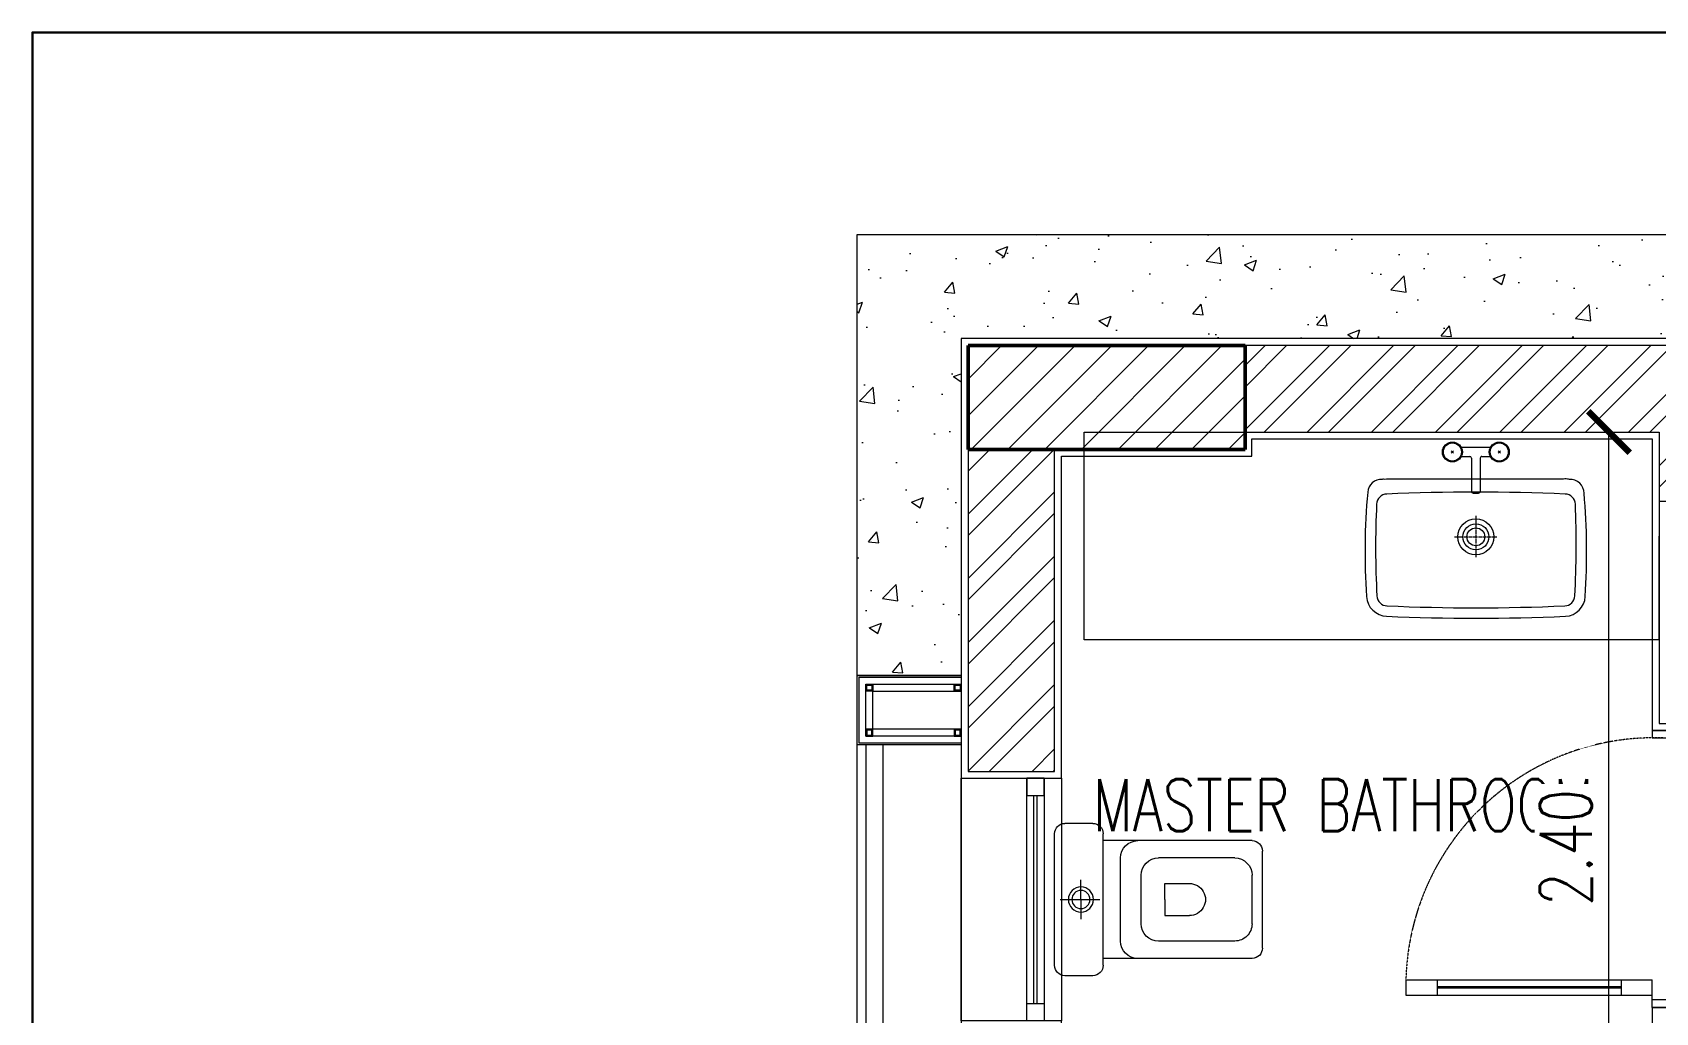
# Model space of a CAD drawing. Header units: metres. Extents: x 0 to 104350, y 982 to 43174.
# Drawn here: x 88021 to 92710, y 22921 to 25751 of the extents above; entities that cross this region are included whole.
import ezdxf
from ezdxf.xclip import XClip

# ---------------------------------------------------------------- set-up
doc = ezdxf.new("R2010")
doc.units = ezdxf.units.M
doc.header["$XCLIPFRAME"] = 2
for name, pattern in [('DASHED2', [0.375, 0.25, -0.125]), ('DOT2', [0.125, 0, -0.125]), ('Suite layout 2$0$AM_DIN_G_W050', [13.75, 9.75, -1.5, 1, -1.5]), ('Suite layout 2$0$HIDDEN2', [0.1875, 0.125, -0.0625])]:
    doc.linetypes.add(name, pattern=pattern)
doc.layers.get('0').update_dxf_attribs({"lineweight": 30})
for name, color, linetype, lineweight in [('A-ANNO-DIMS', 1, 'Continuous', 0), ('A-ANNO-HATCH', 9, 'Continuous', 9), ('A-CLNG-GRID', 2, 'Continuous', 5), ('A-DOOR', 1, 'Continuous', 5), ('A-DOOR-FRAM', 1, 'Continuous', 0), ('A-ELEV-BACK', 1, 'Continuous', 0), ('A-FLOR-OVHD', 1, 'DASHED2', 0), ('A-ROOM-NMBR', 1, 'Continuous', 0), ('A-SANR-FIXD', 1, 'Continuous', 0), ('A-SECT', 1, 'Continuous', 5), ('A-WALL', 3, 'Continuous', 18), ('A-WINDOW', 10, 'Continuous', 5), ('G-ANNO-HATCH', 8, 'Continuous', 0), ('HATCH', 8, 'Continuous', 0), ('S-COLS', 52, 'Continuous', 9)]:
    doc.layers.add(name, color=color, linetype=linetype, lineweight=lineweight)
doc.styles.add('$2$08-M-BLDG-1_50', font='romans.shx', dxfattribs={"width": 0.75, "height": 150})
doc.styles.add('Al-Jazi-text-100', font='romans.shx', dxfattribs={"width": 0.75, "height": 150})
doc.dimstyles.new('Al-Jazi-DIM 100', dxfattribs={"dimtxt": 150, "dimasz": 120, "dimexe": 0, "dimexo": 150, "dimgap": 50, "dimtad": 1, "dimlfac": 0.001, "dimzin": 1, "dimdsep": 46, "dimtxsty": 'Al-Jazi-text-100', "dimblk": 'ARCHTICK', "dimcen": 150, "dimclrd": 1, "dimclre": 256, "dimclrt": 2, "dimadec": 0, "dimazin": 0, "dimtfac": 1, "dimtix": 1, "dimtmove": 2, "dimatfit": 2, "dimfxl": 150, "dimtfill": 1, "dimtolj": 1, "dimlwd": 5, "dimlwe": 5, "dimarcsym": 0})
pattern_1 = [(45, (-103582.84, 34416.44), (-92.807765, 92.807765), []), (45, (-103520.97, 34416.44), (-92.807765, 92.807765), [])]

# ---------------------------------------------------------------- blocks, each defined once
blk = doc.blocks.new('*U321')
for p, q in [((-5317, 135773.3), (-5381.9, 135769.9)), ((-5339.3, 134971), (-5381.9, 135769.9)), ((-5289.4, 134973.7), (-5332, 135772.5)), ((-5376.6, 135670), (-5326.7, 135672.7)), ((-5354.2, 135671.2), (-5322.3, 135073.4)), ((-5349.2, 135671.5), (-5317.3, 135073.7)), ((-5344.7, 135072.2), (-5294.8, 135074.9)), ((-5339.3, 134971), (-5289.4, 134973.7))]:
    blk.add_line(p, q)
at = {"linetype": 'DASHED2'}
blk.add_arc((-5361.9, 135777.3), 806.6, 179.9493, 271.6029, dxfattribs=at)
at = {"layer": 'A-DOOR-FRAM'}
for p, q in [((-5301.7, 135954.4), (-5351.6, 135951.8)), ((-5292.1, 135774.7), (-5301.7, 135954.4)), ((-5292.1, 135774.7), (-5317, 135773.3))]:
    blk.add_line(p, q, dxfattribs=at)
for points in [[(-5351.6, 135951.8), (-5344.7, 135821.9), (-5319.7, 135823.3), (-5317, 135773.3)], [(-6143.5, 135779.3), (-6150.4, 135909.2), (-6200.4, 135906.5), (-6190.8, 135726.7), (-6165.8, 135728.1)], [(-6150.4, 135909.2), (-6143.5, 135779.3), (-6168.5, 135778), (-6165.8, 135728.1)]]:
    blk.add_lwpolyline(points, dxfattribs=at)
blk = doc.blocks.new('COMP')
for p, q in [((0, 0.19), (0, -0.19)), ((0.1103, 0.22), (0.03, 0.22)), ((0.1403, 0.19), (0.1403, -0.19)), ((0.5703, 0.17), (0.1403, 0.17)), ((0.1903, 0.12), (0.1903, -0.12)), ((0.5203, 0.12), (0.3003, 0.12)), ((0.6003, 0.14), (0.6003, -0.14)), ((0.076, 0), (0.076, 0.057)), ((0.2503, 0.07), (0.2503, -0.07)), ((0.5703, 0.07), (0.5703, -0.07)), ((0.0165, 0), (0.1308, 0)), ((0.076, 0), (0.076, -0.057)), ((0.318, 0), (0.318, 0.0464)), ((0.318, 0.0464), (0.3894, 0.0464)), ((0.318, 0), (0.318, -0.0464)), ((0.318, -0.0464), (0.3894, -0.0464)), ((0.5203, -0.12), (0.3003, -0.12)), ((0.5703, -0.17), (0.1403, -0.17)), ((0.1103, -0.22), (0.03, -0.22))]:
    blk.add_line(p, q)
for radius in [0.0362, 0.0262]:
    blk.add_circle((0.076, 0), radius)
for centre, radius, start, end in [((0.03, 0.19), 0.03, 90, 180), ((0.1103, 0.19), 0.03, 0, 90), ((0.2403, 0.12), 0.05, 90, 180), ((0.5703, 0.14), 0.03, 0, 90), ((0.3003, 0.07), 0.05, 90, 180), ((0.5203, 0.07), 0.05, 0, 90), ((0.3894, 0), 0.0464, 270, 90), ((0.3003, -0.07), 0.05, 180, 270), ((0.5203, -0.07), 0.05, 270, 0), ((0.2403, -0.12), 0.05, 180, 270), ((0.5703, -0.14), 0.03, 270, 0), ((0.03, -0.19), 0.03, 180, 270), ((0.1103, -0.19), 0.03, 270, 0)]:
    blk.add_arc(centre, radius, start, end)
blk = doc.blocks.new('*U121')
for p, q in [((-2.0795, -0.07), (-1.4795, -0.07)), ((-2.0795, -0.08), (-1.4795, -0.08))]:
    blk.add_line(p, q)
for points in [[(-2.1295, 0.14), (-1.4295, 0.14), (-1.4295, -0.15), (-2.1295, -0.15)], [(-2.1295, -0.1), (-2.1295, -0.05), (-1.4295, -0.05), (-1.4295, -0.1)], [(-2.1295, -0.05), (-2.0795, -0.05), (-2.0795, -0.1), (-2.1295, -0.1)], [(-1.4295, -0.05), (-1.4795, -0.05), (-1.4795, -0.1), (-1.4295, -0.1)]]:
    blk.add_lwpolyline(points, close=True)
blk = doc.blocks.new('Suite layout 2$0$FTYR')
at = {"color": 4, "linetype": 'Suite layout 2$0$AM_DIN_G_W050'}
for p, q in [((-688.7, 13154.5), (-688.7, 13033.3)), ((-750.2, 13093.7), (-627.5, 13093.7))]:
    blk.add_line(p, q, dxfattribs=at)
blk.add_lwpolyline([(-376.1, 13219.7, 0.431589), (-418.4, 13259.6, 0.212962), (-423.5, 13260), (-427.7, 13260.8, 0.172404), (-435.4, 13260.4), (-942.1, 13260.4, 0.047487), (-951.4, 13259.7), (-955.2, 13260, 0.238832), (-959.1, 13259.6, 0.411833), (-1001.2, 13222.6, 0.039685), (-1004.3, 12921.6, 0.391118), (-946.3, 12864.4, 0.021976), (-429.7, 12864.4, 0.386851), (-372.7, 12921.6, 0.037895)], format="xyb", close=True)
for radius in [52, 37.5, 26]:
    blk.add_circle((-688.7, 13093.7), radius)
for centre, radius, start, end in [((-688.5, 7350.5), 5872.4, 87.4809, 92.5191), ((1640, 13065.9), 2618.3, 177.3163, 183.1297), ((-945.4, 13187.3), 30, 91.4479, 177.7601), ((-431.3, 13187.3), 30, 2.2399, 88.5521), ((-3128.5, 13069.1), 2729.8, 356.9309, 2.5066), ((-944.4, 12924.3), 30, 182.6696, 268.5559), ((-688.6, 18737.9), 5849.2, 267.48225, 272.51775), ((-432.6, 12924.3), 30, 271.4441, 357.3304)]:
    blk.add_arc(centre, radius, start, end)
blk = doc.blocks.new('hjnhgfhgn')
at = {"layer": 'A-FLOR-OVHD'}
blk.add_lwpolyline([(101258.6, -22508.8), (101258.6, -20378.8), (97631.8, -20378.6), (97631.8, -11761.8), (99489.7, -11762.1), (99489.7, -9248.8), (101865.4, -9248.8), (101865.4, -9548.8), (99789.7, -9548.8), (99789.7, -12068.8), (97935.6, -12068.8), (97935.6, -14397.7), (97935.6, -20078.8), (101258.6, -20078.8), (101258.6, -22838.8)], dxfattribs=at)
blk = doc.blocks.new('B GF')
at = {"layer": 'A-ANNO-HATCH', "true_color": 0x939598}
h = blk.add_hatch(dxfattribs=at)
h.set_pattern_fill('AR-CONC', color=252, scale=50)
h.set_pattern_definition([(50, (0, 0), (358.6301, -31.37607), [37.5, -412.5]), (355, (0, 0), (-69.3757, 376.0961), [30, -330]), (100.45144, (29.9, -2.6), (289.2544, 344.72), [31.8701, -350.5711]), (46.1842, (0, 100), (533.6207, -82.7596), [56.25, -618.75]), (96.63564, (44.47, 93.1), (467.331, 487.0593), [47.8052, -525.8569]), (351.18416, (0, 100), (467.331, 487.0593), [45, -495]), (21, (50, 75), (298.4535, -201.30945), [37.5, -412.5]), (326, (50, 75), (121.6577, 362.575), [30, -330]), (71.45144, (74.87, 58.22), (420.1112, 161.2656), [31.8701, -350.5711]), (37.5, (0, 0), (6.07993, 166.44693), [0, -326, 0, -335, 0, -331.25]), (7.5, (0, 0), (131.53477, 197.20586), [0, -191, 0, -318.5, 0, -126.25]), (327.5, (-111.5, 0), (266.91122, -11.27744), [0, -125, 0, -390, 0, -517.5]), (317.5, (-161.5, 0), (291.5931, 50.0525), [0, -162.5, 0, -259, 0, -367.5])])
h.paths.add_polyline_path([(147038.3, -10522.1), (146738.3, -10522.1), (146738.3, -9248.8), (149114, -9248.8), (149114, -9548.8), (147038.3, -9548.8)])
at = {"layer": 'A-ANNO-DIMS'}
blk.add_lwpolyline([(147038.3, -10522.1), (146738.3, -10522.1), (146738.3, -9248.8), (149114, -9248.8), (149114, -9548.8), (147038.3, -9548.8)], close=True, dxfattribs=at)
blk = doc.blocks.new('gtrgtgrtgtg')
at = {"layer": 'A-CLNG-GRID'}
blk.add_lwpolyline([(99789.7, -10722.1), (99729.9, -10722.1), (99489.7, -10722.1), (99489.7, -10522.1), (99789.7, -10522.1)], dxfattribs=at)
at = {"layer": 'A-ELEV-BACK'}
blk.add_lwpolyline([(99514.7, -11562.1), (99564.7, -11562.1), (99564.7, -10722.1), (99514.7, -10722.1)], close=True, dxfattribs=at)
at = {"layer": 'A-SECT'}
for points in [[(99789.7, -10717.1), (99729.9, -10717.1), (99494.7, -10717.1), (99494.7, -10527.1), (99789.7, -10527.1)], [(99789.7, -10697.1), (99729.9, -10697.1), (99514.7, -10697.1), (99514.7, -10547.1), (99789.7, -10547.1)], [(99789.7, -10677.1), (99729.9, -10677.1), (99534.7, -10677.1), (99534.7, -10567.1), (99789.7, -10567.1)]]:
    blk.add_lwpolyline(points, dxfattribs=at)
for points in [[(99534.7, -10547.1), (99534.7, -10567.1), (99514.7, -10567.1), (99514.7, -10547.1)], [(99789.7, -10547.1), (99789.7, -10567.1), (99769.7, -10567.1), (99769.7, -10547.1)], [(99531.7, -10550.1), (99531.7, -10564.1), (99517.7, -10564.1), (99517.7, -10550.1)], [(99786.7, -10550.1), (99786.7, -10564.1), (99772.7, -10564.1), (99772.7, -10550.1)], [(99534.7, -10697.1), (99534.7, -10677.1), (99514.7, -10677.1), (99514.7, -10697.1)], [(99531.7, -10694.1), (99531.7, -10680.1), (99517.7, -10680.1), (99517.7, -10694.1)], [(99789.7, -10697.1), (99789.7, -10677.1), (99769.7, -10677.1), (99769.7, -10697.1)], [(99786.7, -10694.1), (99786.7, -10680.1), (99772.7, -10680.1), (99772.7, -10694.1)]]:
    blk.add_lwpolyline(points, close=True, dxfattribs=at)
blk = doc.blocks.new('Typical')
at = {"layer": 'S-COLS'}
h = blk.add_hatch(dxfattribs=at)
h.set_pattern_fill('FP_1', color=256, scale=1000, style=0, pattern_type=2)
h.set_pattern_definition([(45, (116748.97, -54336.016), (-53.033, 53.033), [])])
h.paths.add_polyline_path([(103274, -40586.4), (103274, -40286.4), (102474, -40286.4), (102474, -40586.4)])
at = {"layer": 'S-COLS', "lineweight": 50}
for p, q in [((103274, -40286.4), (102474, -40286.4)), ((102474, -40286.4), (102474, -40586.4)), ((103274, -40586.4), (103274, -40286.4)), ((102474, -40586.4), (103274, -40586.4))]:
    blk.add_line(p, q, dxfattribs=at)
blk = doc.blocks.new('_ArchTick')
at = {"color": 0, "linetype": 'ByBlock', "const_width": 0.15}
blk.add_lwpolyline([(-0.5, -0.5), (0.5, 0.5)], dxfattribs=at)
blk = doc.blocks.new('*D567')
at = {"layer": 'A-ANNO-DIMS', "linetype": 'DOT2', "lineweight": 5, "transparency": 16777216}
for p, q in [((92569.9, 24597.6), (92575.5, 24597.6)), ((92570, 22197.6), (92575.5, 22197.6))]:
    blk.add_line(p, q, dxfattribs=at)
at = {"layer": 'A-ANNO-DIMS', "color": 1, "lineweight": 5, "transparency": 16777216}
blk.add_line((92575.5, 22197.6), (92575.5, 24597.6), dxfattribs=at)
at = {"layer": 'Defpoints', "color": 0, "transparency": 16777216}
for p in [(92575.5, 24597.6), (92719.9, 24597.6), (92720, 22197.6)]:
    blk.add_point(p, dxfattribs=at)
at = {"layer": 'A-ANNO-DIMS', "color": 1, "lineweight": 5, "transparency": 16777216, "xscale": 120, "yscale": 120, "zscale": 120}
for p, rotation in [((92575.5, 24597.6), 90), ((92575.5, 22197.6), 270)]:
    blk.add_blockref('_ArchTick', p, dxfattribs=dict(at, rotation=rotation))
at = {"layer": 'A-ANNO-DIMS', "color": 2, "transparency": 16777216, "insert": (92450.5, 23397.6), "char_height": 150, "attachment_point": 5, "rotation": 90, "style": 'Al-Jazi-text-100', "bg_fill": 3, "box_fill_scale": 1.1, "bg_fill_color": 256, "bg_fill_true_color": 13158600, "bg_fill_transparency": 0}
blk.add_mtext('\\A1;2.40', dxfattribs=at)

msp = doc.modelspace()

# ---------------------------------------------------------------- hatches: boundary and pattern name
at = {"layer": 'G-ANNO-HATCH'}
h = msp.add_hatch(dxfattribs=at)
h.set_pattern_fill('ANSI32', color=256, scale=350)
h.set_pattern_definition(pattern_1)
h.paths.add_polyline_path([(93366.366, 24647.587), (92959.785, 24647.587), (92959.785, 24847.587), (91524.108, 24847.587), (91524.108, 24597.587), (92720.001, 24597.587), (92720.001, 24397.587), (93366.366, 24397.587)])
h = msp.add_hatch(dxfattribs=at)
h.set_pattern_fill('ANSI32', color=256, scale=350)
h.set_pattern_definition(pattern_1)
h.paths.add_polyline_path([(90724.108, 23617.587), (90974.106, 23617.587), (90974.107, 24547.587), (90724.108, 24547.587)])

# ---------------------------------------------------------------- linework, layer by layer
msp.add_lwpolyline([(88021.489, 13642.012), (104349.6, 13642.012), (104349.6, 25751.464), (88021.489, 25751.464)], close=True)
at = {"layer": 'A-CLNG-GRID'}
for points in [[(90994.108, 23597.587), (90994.108, 24527.587), (91544.108, 24527.587), (91544.108, 24577.587), (92700.001, 24577.587), (92700.001, 23735.718), (92860.001, 23735.718), (92860.001, 24377.587), (93346.366, 24377.587), (93346.366, 24327.587), (94186.366, 24327.587), (94186.366, 24377.587), (95645.34, 24377.587), (95645.34, 24667.587), (92979.785, 24667.587), (92979.785, 24867.587), (90704.108, 24867.587), (90704.108, 23597.587)], [(90994.108, 22897.587), (90704.108, 22897.587), (90704.108, 22347.587), (90603.269, 22347.587), (90603.269, 22057.587), (92700.001, 22057.587), (92700.001, 20185.515), (92860.001, 20185.515), (92860.001, 20257.587), (94560.7, 20257.587), (94560.7, 20417.587), (92860.001, 20417.587), (92860.001, 22935.725), (92700.001, 22935.725), (92700.001, 22217.587), (90994.108, 22217.587)]]:
    msp.add_lwpolyline(points, close=True, dxfattribs=at)
at = {"layer": 'A-SANR-FIXD'}
for p, q in [((92120.185, 24568.58), (92120.462, 24565.952)), ((92120.185, 24568.579), (92120.462, 24565.951)), ((92126.204, 24568.58), (92125.928, 24565.952)), ((92126.204, 24568.579), (92125.928, 24565.951)), ((92255.61, 24568.586), (92255.887, 24565.958)), ((92255.61, 24568.585), (92255.887, 24565.957)), ((92261.628, 24568.586), (92261.352, 24565.958)), ((92261.628, 24568.585), (92261.352, 24565.958)), ((92094.408, 24539.949), (92097.051, 24539.949)), ((92094.408, 24539.948), (92097.051, 24539.948)), ((92095.037, 24545.934), (92097.622, 24545.385)), ((92095.037, 24545.933), (92097.622, 24545.384)), ((92095.038, 24533.963), (92097.622, 24534.513)), ((92095.038, 24533.963), (92097.622, 24534.512)), ((92096.897, 24551.658), (92099.311, 24550.583)), ((92096.897, 24551.657), (92099.311, 24550.582)), ((92096.898, 24528.24), (92099.311, 24529.315)), ((92096.898, 24528.239), (92099.311, 24529.314)), ((92099.905, 24556.87), (92102.043, 24555.317)), ((92099.905, 24556.869), (92102.043, 24555.316)), ((92099.907, 24523.028), (92102.045, 24524.581)), ((92099.907, 24523.027), (92102.045, 24524.581)), ((92103.932, 24561.342), (92105.7, 24559.379)), ((92103.932, 24561.342), (92105.7, 24559.378)), ((92108.801, 24564.88), (92110.122, 24562.592)), ((92108.801, 24564.879), (92110.122, 24562.591)), ((92114.299, 24567.328), (92115.115, 24564.815)), ((92114.299, 24567.328), (92115.115, 24564.815)), ((92119.703, 24543.442), (92126.689, 24536.458)), ((92119.703, 24543.442), (92126.689, 24536.457)), ((92126.688, 24543.443), (92119.704, 24536.457)), ((92126.688, 24543.442), (92119.704, 24536.457)), ((92132.091, 24567.329), (92131.274, 24564.816)), ((92132.091, 24567.328), (92131.274, 24564.815)), ((92137.589, 24564.881), (92136.267, 24562.593)), ((92137.589, 24564.881), (92136.267, 24562.592)), ((92142.458, 24561.344), (92140.69, 24559.38)), ((92142.458, 24561.344), (92140.69, 24559.38)), ((92146.485, 24556.872), (92144.347, 24555.319)), ((92146.485, 24556.871), (92144.347, 24555.318)), ((92146.486, 24523.03), (92144.349, 24524.583)), ((92146.486, 24523.029), (92144.349, 24524.582)), ((92149.494, 24551.66), (92147.08, 24550.585)), ((92149.494, 24551.659), (92147.08, 24550.585)), ((92149.495, 24528.242), (92147.081, 24529.317)), ((92149.495, 24528.241), (92147.081, 24529.316)), ((92151.354, 24545.937), (92148.77, 24545.387)), ((92151.354, 24545.936), (92148.77, 24545.386)), ((92151.355, 24533.966), (92148.77, 24534.515)), ((92151.355, 24533.965), (92148.77, 24534.515)), ((92232.785, 24552.655), (92149.03, 24552.651)), ((92232.785, 24552.654), (92149.03, 24552.65)), ((92149.031, 24527.25), (92173.209, 24527.252)), ((92151.984, 24539.951), (92149.341, 24539.95)), ((92151.984, 24539.951), (92149.341, 24539.951)), ((92178.209, 24522.252), (92178.213, 24426.171)), ((92203.609, 24522.253), (92203.613, 24426.173)), ((92208.609, 24527.253), (92232.786, 24527.254)), ((92229.833, 24539.955), (92232.475, 24539.955)), ((92229.833, 24539.954), (92232.475, 24539.954)), ((92230.462, 24545.94), (92233.046, 24545.391)), ((92230.462, 24545.939), (92233.046, 24545.39)), ((92230.462, 24533.97), (92233.047, 24534.519)), ((92230.462, 24533.969), (92233.047, 24534.518)), ((92232.321, 24551.664), (92234.735, 24550.589)), ((92232.321, 24551.663), (92234.735, 24550.589)), ((92232.322, 24528.246), (92234.736, 24529.321)), ((92232.322, 24528.245), (92234.736, 24529.32)), ((92233.609, 24527.255), (92232.786, 24527.255)), ((92235.33, 24556.876), (92237.468, 24555.323)), ((92235.33, 24556.875), (92237.468, 24555.322)), ((92235.332, 24523.033), (92237.469, 24524.587)), ((92235.332, 24523.034), (92237.469, 24524.587)), ((92239.357, 24561.349), (92241.125, 24559.385)), ((92239.357, 24561.348), (92241.125, 24559.384)), ((92244.226, 24564.886), (92245.547, 24562.598)), ((92244.226, 24564.886), (92245.547, 24562.597)), ((92249.723, 24567.334), (92250.54, 24564.821)), ((92249.723, 24567.334), (92250.54, 24564.821)), ((92262.113, 24543.449), (92255.128, 24536.463)), ((92255.128, 24543.448), (92262.113, 24536.464)), ((92262.113, 24543.448), (92255.128, 24536.463)), ((92255.128, 24543.448), (92262.113, 24536.463)), ((92267.515, 24567.335), (92266.699, 24564.822)), ((92267.515, 24567.334), (92266.699, 24564.821)), ((92273.013, 24564.888), (92271.692, 24562.599)), ((92273.013, 24564.887), (92271.692, 24562.598)), ((92277.882, 24561.35), (92276.114, 24559.386)), ((92277.882, 24561.35), (92276.114, 24559.387)), ((92281.91, 24556.878), (92279.772, 24555.325)), ((92281.91, 24556.877), (92279.772, 24555.324)), ((92281.911, 24523.036), (92279.773, 24524.589)), ((92281.911, 24523.036), (92279.773, 24524.589)), ((92284.919, 24551.666), (92282.505, 24550.591)), ((92284.919, 24551.666), (92282.505, 24550.591)), ((92284.92, 24528.248), (92282.506, 24529.323)), ((92284.92, 24528.248), (92282.506, 24529.322)), ((92286.779, 24545.943), (92284.194, 24545.393)), ((92286.779, 24545.942), (92284.194, 24545.392)), ((92286.779, 24533.972), (92284.195, 24534.521)), ((92286.779, 24533.971), (92284.195, 24534.521)), ((92287.408, 24539.957), (92284.766, 24539.957)), ((92287.408, 24539.957), (92284.766, 24539.957)), ((92103.934, 24518.556), (92105.702, 24520.519)), ((92103.934, 24518.555), (92105.702, 24520.519)), ((92108.803, 24515.018), (92110.124, 24517.307)), ((92108.803, 24515.018), (92110.124, 24517.306)), ((92114.301, 24512.571), (92115.118, 24515.084)), ((92114.301, 24512.57), (92115.118, 24515.083)), ((92120.188, 24511.32), (92120.464, 24513.948)), ((92120.188, 24511.319), (92120.464, 24513.947)), ((92126.206, 24511.32), (92125.93, 24513.948)), ((92126.206, 24511.319), (92125.93, 24513.947)), ((92132.093, 24512.572), (92131.276, 24515.085)), ((92132.093, 24512.571), (92131.276, 24515.084)), ((92137.591, 24515.02), (92136.27, 24517.308)), ((92137.591, 24515.019), (92136.27, 24517.307)), ((92142.46, 24518.557), (92140.691, 24520.521)), ((92142.46, 24518.557), (92140.691, 24520.52)), ((92239.359, 24518.562), (92241.127, 24520.526)), ((92239.359, 24518.561), (92241.127, 24520.525)), ((92244.228, 24515.025), (92245.549, 24517.313)), ((92244.228, 24515.024), (92245.549, 24517.312)), ((92249.726, 24512.577), (92250.542, 24515.09)), ((92249.726, 24512.576), (92250.542, 24515.089)), ((92255.613, 24511.326), (92255.889, 24513.954)), ((92255.613, 24511.325), (92255.889, 24513.953)), ((92261.631, 24511.326), (92261.355, 24513.954)), ((92261.631, 24511.326), (92261.355, 24513.954)), ((92267.518, 24512.578), (92266.701, 24515.091)), ((92267.518, 24512.577), (92266.701, 24515.09)), ((92273.016, 24515.026), (92271.694, 24517.314)), ((92273.016, 24515.025), (92271.694, 24517.314)), ((92277.884, 24518.564), (92276.116, 24520.527)), ((92277.884, 24518.563), (92276.116, 24520.526)), ((92183.213, 24421.172), (92198.613, 24421.173))]:
    msp.add_line(p, q, dxfattribs=at)
msp.add_lwpolyline([(91059.312, 23997.517), (91059.326, 24597.517), (92720.001, 24597.587), (92719.987, 23997.587)], close=True, dxfattribs=at)
for centre, radius in [((92123.196, 24539.95), 28.788), ((92123.196, 24539.949), 28.788), ((92258.621, 24539.955), 28.788), ((92123.196, 24539.95), 26.145), ((92123.196, 24539.949), 26.145), ((92258.621, 24539.955), 26.145)]:
    msp.add_circle(centre, radius, dxfattribs=at)
for centre, start, end in [((92173.209, 24522.252), 0.002596, 90.002596), ((92208.609, 24522.253), 90.002596, 180.002596), ((92183.213, 24426.172), 180.002596, 270.002596), ((92198.613, 24426.172), 270.002596, 0.002596)]:
    msp.add_arc(centre, 5, start, end, dxfattribs=at)
at = {"layer": 'A-WALL'}
msp.add_lwpolyline([(90974.108, 23617.587), (90974.108, 24547.587), (91524.108, 24547.587), (91524.108, 24597.587), (92720.001, 24597.587), (92720.001, 23755.718), (92840.001, 23755.718), (92840.001, 24397.587), (93366.366, 24397.587), (93366.366, 24347.587), (94166.366, 24347.587), (94166.366, 24397.587), (95625.34, 24397.587), (95625.34, 24647.587), (92959.785, 24647.587), (92959.785, 24847.587), (90724.108, 24847.587), (90724.108, 23617.587)], close=True, dxfattribs=at)
at = {"layer": 'HATCH'}
for points in [[(93366.366, 24647.587), (92959.785, 24647.587), (92959.785, 24847.587), (91524.108, 24847.587), (91524.108, 24597.587), (92720.001, 24597.587), (92720.001, 24397.587), (93366.366, 24397.587)], [(90724.108, 23617.587), (90974.106, 23617.587), (90974.107, 24547.587), (90724.108, 24547.587)]]:
    msp.add_lwpolyline(points, close=True, dxfattribs=at)

# ---------------------------------------------------------------- block references
ref = msp.add_blockref('Typical', (-11749.866, 65133.981))
XClip(ref).set_block_clipping_path([(99771.3550347491, -51491.9684601382), (116099.4655573423, -39382.5165601852)])
at = {"layer": 'A-DOOR', "xscale": 0.8888888888888636, "yscale": 0.8888888888888636, "zscale": 0.8888888888888636, "rotation": 266.9472523896113}
msp.add_blockref('*U321', (-28067.849, 24665.645), dxfattribs=at)
at = {"layer": 'A-ELEV-BACK', "color": 4}
ref = msp.add_blockref('hjnhgfhgn', (-9085.618, 34416.435), dxfattribs=at)
XClip(ref).set_block_clipping_path([(97107.1068899558, -20774.4229380071), (113435.217412549, -8664.9710380541)])
ref = msp.add_blockref('gtrgtgrtgtg', (-9085.618, 34416.435), dxfattribs=at)
XClip(ref).set_block_clipping_path([(97107.1068899558, -20774.4229380071), (113435.217412549, -8664.9710380541)])
at = {"layer": 'A-FLOR-OVHD'}
ref = msp.add_blockref('B GF', (-56334.231, 34416.435), dxfattribs=at)
XClip(ref).set_block_clipping_path([(144355.7199953097, -20774.4229380089), (160683.8305179029, -8664.9710380559)])
at = {"layer": 'A-SANR-FIXD', "linetype": 'Suite layout 2$0$HIDDEN2', "rotation": 359.9950024410956}
msp.add_blockref('Suite layout 2$0$FTYR', (92878.494, 11201.208), dxfattribs=at)
at = {"layer": 'A-SANR-FIXD', "xscale": -999.9999999999999, "yscale": 999.9999999999999, "zscale": 999.9999999999999, "rotation": 179.9981829002877}
msp.add_blockref('COMP', (90974.108, 23247.587), dxfattribs=at)
at = {"layer": 'A-WINDOW', "xscale": 1000.000000000041, "yscale": 1000.000000000041, "zscale": 1000.000000000041, "rotation": 90}
msp.add_blockref('*U121', (90844.108, 25027.074), dxfattribs=at)

# ---------------------------------------------------------------- texts
at = {"layer": 'A-ROOM-NMBR', "lineweight": 0, "insert": (91807.304, 23445.436), "char_height": 150, "width": 1444.80489, "attachment_point": 8, "line_spacing_factor": 0.9, "style": '$2$08-M-BLDG-1_50'}
msp.add_mtext('\\pxt10;MASTER BATHROOM', dxfattribs=at)

# ---------------------------------------------------------------- next in the draw order: dimensions: what is measured, and where the dimension line sits
at = {"layer": 'A-ANNO-DIMS'}
dim = msp.add_linear_dim(base=(92575.457, 24597.587), p1=(92720.001, 22197.587), p2=(92719.899, 24597.587), angle=90, dimstyle='Al-Jazi-DIM 100', dxfattribs=at)
dim.commit()
dim.dimension.update_dxf_attribs({"geometry": '*D567', "text_midpoint": (92450.457, 23397.587)})

doc.saveas('drawing.dxf')
